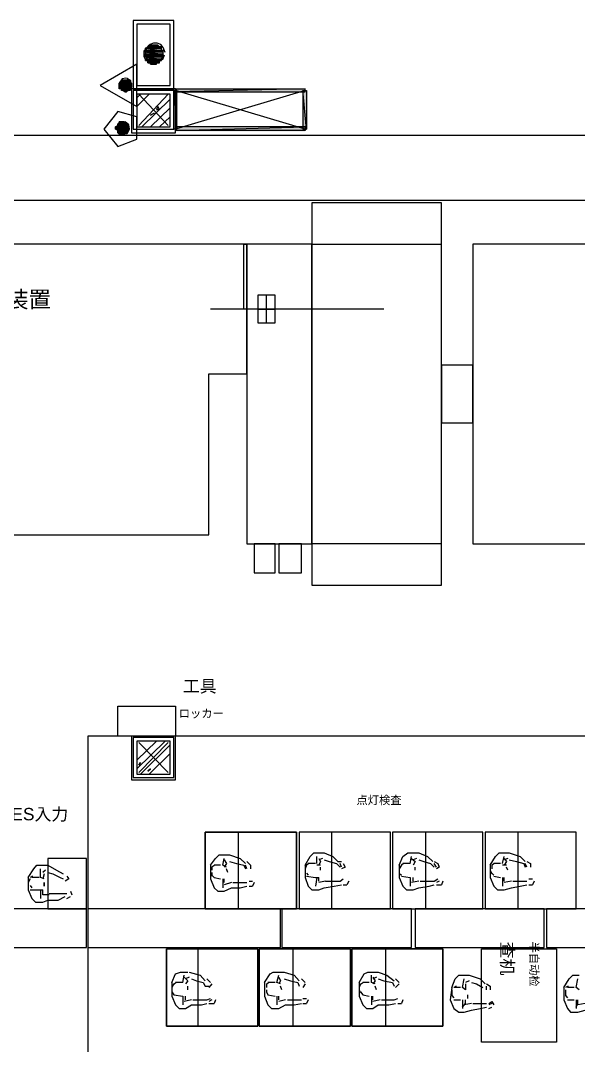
# Model space of a CAD drawing. Header units: millimetres. Extents: x 5 to 415, y 48 to 251.
# Drawn here: x 298.97 to 312.47, y 189.78 to 214.59 of the extents above; entities that cross this region are included whole.
import ezdxf

# ---------------------------------------------------------------- set-up
doc = ezdxf.new("R2010")
doc.units = ezdxf.units.MM
for name, color, linetype in [('H', 7, 'Continuous'), ('P', 7, 'Continuous'), ('T', 7, 'Continuous')]:
    doc.layers.add(name, color=color, linetype=linetype)

msp = doc.modelspace()

# ---------------------------------------------------------------- hatches: boundary and pattern name
at = {"layer": 'H', "linetype": 'Continuous'}
for points in [[(301.96, 213.819), (301.96, 213.872), (302.436, 213.872), (302.436, 213.819), (301.96, 213.819)], [(302.013, 213.907), (302.048, 213.96), (302.383, 213.96), (302.383, 213.907), (302.013, 213.907)], [(302.013, 213.872), (302.013, 213.907), (302.383, 213.907), (302.383, 213.872), (302.013, 213.872)], [(302.048, 213.96), (302.084, 213.995), (302.295, 213.995), (302.348, 213.96), (302.048, 213.96)], [(301.96, 213.783), (301.96, 213.819), (302.436, 213.819), (302.436, 213.783), (301.96, 213.783)], [(301.96, 213.748), (301.96, 213.783), (302.436, 213.783), (302.436, 213.748), (301.96, 213.748)], [(301.96, 213.695), (301.96, 213.748), (302.436, 213.748), (302.436, 213.695), (301.96, 213.695)], [(302.013, 213.66), (301.96, 213.695), (302.436, 213.695), (302.383, 213.66), (302.013, 213.66)], [(302.013, 213.625), (302.013, 213.66), (302.383, 213.66), (302.383, 213.625), (302.013, 213.625)], [(302.048, 213.572), (302.048, 213.625), (302.348, 213.625), (302.348, 213.572), (302.048, 213.572)], [(302.137, 213.536), (302.137, 213.572), (302.26, 213.572), (302.26, 213.536), (302.137, 213.536)], [(301.413, 212.901), (301.413, 213.148), (301.449, 213.148), (301.449, 212.901), (301.413, 212.901)], [(301.449, 212.901), (301.449, 213.148), (301.502, 213.148), (301.502, 212.848), (301.449, 212.901)], [(301.502, 212.848), (301.502, 213.148), (301.537, 213.148), (301.537, 212.848), (301.502, 212.848)], [(301.537, 212.848), (301.537, 213.148), (301.59, 213.148), (301.59, 212.901), (301.537, 212.848)], [(301.59, 212.901), (301.59, 213.148), (301.625, 213.113), (301.625, 212.901), (301.59, 212.901)], [(301.378, 212.937), (301.378, 213.06), (301.413, 213.113), (301.413, 212.937), (301.378, 212.937)], [(301.625, 212.937), (301.625, 213.06), (301.66, 213.06), (301.66, 212.972), (301.625, 212.937)], [(302.683, 211.967), (302.683, 212.901), (302.772, 212.901), (302.772, 211.967), (302.683, 211.967)], [(302.719, 212.848), (302.719, 212.937), (305.858, 212.937), (305.858, 212.848), (302.719, 212.848)], [(305.823, 211.967), (305.823, 212.901), (305.894, 212.901), (305.894, 211.967), (305.823, 211.967)], [(301.325, 211.914), (301.29, 211.967), (301.29, 212.002), (301.325, 212.055), (301.325, 211.914)], [(301.325, 211.878), (301.325, 212.09), (301.378, 212.09), (301.378, 211.843), (301.325, 211.878)], [(301.378, 211.843), (301.378, 212.125), (301.413, 212.125), (301.413, 211.843), (301.378, 211.843)], [(301.413, 211.843), (301.413, 212.125), (301.449, 212.125), (301.449, 211.843), (301.413, 211.843)], [(301.449, 211.843), (301.449, 212.125), (301.502, 212.125), (301.502, 211.843), (301.449, 211.843)], [(301.502, 211.843), (301.502, 212.09), (301.537, 212.09), (301.537, 211.878), (301.502, 211.843)], [(301.537, 211.878), (301.537, 212.09), (301.59, 212.055), (301.59, 211.914), (301.537, 211.878)], [(302.719, 211.914), (302.719, 212.002), (305.858, 212.002), (305.858, 211.914), (302.719, 211.914)]]:
    msp.add_hatch(color=256, dxfattribs=at).paths.add_polyline_path(points)

# ---------------------------------------------------------------- linework, layer by layer
at = {"layer": 'P'}
for points in [[(302.683, 214.595), (301.696, 214.595)], [(301.696, 214.595), (301.696, 212.937)], [(302.595, 214.507), (301.784, 214.507)], [(301.784, 214.507), (301.784, 213.025)], [(302.595, 213.025), (302.595, 214.507)], [(302.683, 212.937), (302.683, 214.595)], [(302.419, 213.872), (301.96, 213.872)], [(301.96, 213.872), (301.995, 213.872)], [(302.419, 213.872), (301.96, 213.872)], [(301.96, 213.872), (302.419, 213.836)], [(301.96, 213.872), (302.419, 213.836)], [(301.96, 213.836), (301.96, 213.872)], [(301.995, 213.924), (302.048, 213.96)], [(302.031, 213.942), (301.995, 213.854)], [(302.383, 213.924), (301.995, 213.924)], [(302.383, 213.924), (301.995, 213.924)], [(301.995, 213.924), (302.383, 213.924)], [(301.995, 213.924), (302.383, 213.924)], [(302.383, 213.924), (301.995, 213.924)], [(302.383, 213.924), (301.995, 213.924)], [(301.995, 213.924), (302.383, 213.872)], [(301.995, 213.924), (302.383, 213.872)], [(301.995, 213.872), (301.995, 213.924)], [(302.383, 213.872), (301.995, 213.872)], [(302.383, 213.872), (301.995, 213.872)], [(301.995, 213.872), (302.419, 213.872)], [(301.995, 213.872), (302.419, 213.872)], [(302.101, 214.013), (302.031, 213.942)], [(302.048, 213.96), (302.084, 213.995)], [(302.331, 213.96), (302.048, 213.96)], [(302.331, 213.96), (302.048, 213.96)], [(302.048, 213.96), (302.331, 213.96)], [(302.048, 213.96), (302.331, 213.96)], [(302.331, 213.96), (302.048, 213.96)], [(302.383, 213.96), (302.048, 213.96)], [(302.048, 213.96), (302.383, 213.96)], [(302.383, 213.96), (302.048, 213.96)], [(302.048, 213.96), (302.331, 213.96)], [(302.383, 213.96), (302.048, 213.96)], [(302.048, 213.96), (302.383, 213.924)], [(302.048, 213.96), (302.383, 213.924)], [(302.295, 213.995), (302.084, 213.995)], [(302.084, 213.995), (302.119, 213.995)], [(302.295, 213.995), (302.084, 213.995)], [(302.084, 213.995), (302.295, 213.995)], [(302.084, 213.995), (302.295, 213.995)], [(302.295, 213.995), (302.084, 213.995)], [(302.295, 213.995), (302.084, 213.995)], [(302.084, 213.995), (302.331, 213.96)], [(302.084, 213.995), (302.331, 213.96)], [(302.189, 214.048), (302.101, 214.013)], [(302.26, 213.995), (302.119, 213.995)], [(302.119, 213.995), (302.172, 213.995)], [(302.26, 213.995), (302.119, 213.995)], [(302.119, 213.995), (302.26, 213.995)], [(302.119, 213.995), (302.26, 213.995)], [(302.26, 213.995), (302.119, 213.995)], [(302.26, 213.995), (302.119, 213.995)], [(302.119, 213.995), (302.295, 213.995)], [(302.119, 213.995), (302.295, 213.995)], [(302.207, 213.995), (302.172, 213.995)], [(302.172, 213.995), (302.207, 213.995)], [(302.172, 213.995), (302.26, 213.995)], [(302.278, 214.048), (302.189, 214.048)], [(302.207, 213.995), (302.26, 213.995)], [(302.26, 213.995), (302.207, 213.995)], [(302.26, 213.995), (302.26, 213.995)], [(302.26, 213.995), (302.26, 213.995)], [(302.295, 213.995), (302.26, 213.995)], [(302.366, 214.013), (302.278, 214.048)], [(302.295, 213.995), (302.295, 213.995)], [(302.295, 213.995), (302.295, 213.995)], [(302.331, 213.96), (302.295, 213.995)], [(302.331, 213.96), (302.331, 213.96)], [(302.331, 213.96), (302.331, 213.96)], [(302.331, 213.96), (302.383, 213.96)], [(302.419, 213.942), (302.366, 214.013)], [(302.383, 213.924), (302.383, 213.96)], [(302.383, 213.924), (302.383, 213.924)], [(302.383, 213.924), (302.383, 213.924)], [(302.383, 213.872), (302.383, 213.924)], [(302.419, 213.872), (302.383, 213.872)], [(302.472, 213.819), (302.419, 213.942)], [(302.419, 213.836), (302.419, 213.872)], [(302.419, 213.836), (301.96, 213.836)], [(302.419, 213.836), (301.96, 213.836)], [(301.96, 213.836), (302.419, 213.836)], [(301.96, 213.836), (302.419, 213.836)], [(302.419, 213.836), (301.96, 213.836)], [(302.419, 213.836), (301.96, 213.836)], [(301.96, 213.836), (302.419, 213.783)], [(301.96, 213.836), (302.419, 213.783)], [(301.96, 213.783), (301.96, 213.836)], [(302.419, 213.783), (301.96, 213.783)], [(302.419, 213.783), (301.96, 213.783)], [(301.96, 213.783), (302.419, 213.783)], [(301.96, 213.783), (302.419, 213.783)], [(302.419, 213.783), (301.96, 213.783)], [(302.419, 213.783), (301.96, 213.783)], [(301.96, 213.783), (302.419, 213.748)], [(301.96, 213.783), (302.419, 213.748)], [(301.96, 213.748), (301.96, 213.783)], [(302.419, 213.748), (301.96, 213.748)], [(302.419, 213.748), (301.96, 213.748)], [(301.96, 213.748), (302.419, 213.748)], [(301.96, 213.748), (302.419, 213.748)], [(302.419, 213.748), (301.96, 213.748)], [(302.419, 213.748), (301.96, 213.748)], [(301.96, 213.748), (302.419, 213.713)], [(301.96, 213.748), (302.419, 213.713)], [(301.96, 213.713), (301.96, 213.748)], [(302.419, 213.713), (301.96, 213.713)], [(302.419, 213.713), (301.96, 213.713)], [(301.96, 213.713), (302.419, 213.713)], [(301.96, 213.713), (302.419, 213.713)], [(302.419, 213.713), (301.96, 213.713)], [(302.419, 213.713), (301.96, 213.713)], [(301.96, 213.713), (302.383, 213.66)], [(301.96, 213.713), (302.383, 213.66)], [(301.995, 213.66), (301.96, 213.713)], [(301.995, 213.854), (301.995, 213.766)], [(301.995, 213.766), (302.031, 213.678)], [(302.383, 213.66), (301.995, 213.66)], [(302.383, 213.66), (301.995, 213.66)], [(301.995, 213.66), (302.383, 213.66)], [(301.995, 213.66), (302.383, 213.66)], [(302.383, 213.66), (301.995, 213.66)], [(302.383, 213.66), (301.995, 213.66)], [(301.995, 213.66), (302.383, 213.625)], [(301.995, 213.66), (302.383, 213.625)], [(301.995, 213.625), (301.995, 213.66)], [(302.383, 213.625), (301.995, 213.625)], [(302.383, 213.625), (301.995, 213.625)], [(301.995, 213.625), (302.048, 213.625)], [(301.995, 213.625), (302.383, 213.625)], [(302.383, 213.625), (301.995, 213.625)], [(302.031, 213.678), (302.101, 213.625)], [(302.048, 213.625), (302.383, 213.625)], [(302.331, 213.625), (302.048, 213.625)], [(302.048, 213.625), (302.331, 213.625)], [(302.331, 213.625), (302.048, 213.625)], [(302.048, 213.625), (302.383, 213.625)], [(302.331, 213.625), (302.048, 213.625)], [(302.048, 213.625), (302.331, 213.572)], [(302.048, 213.625), (302.331, 213.572)], [(302.048, 213.572), (302.048, 213.625)], [(302.101, 213.625), (302.189, 213.589)], [(302.278, 213.589), (302.366, 213.625)], [(302.383, 213.625), (302.331, 213.625)], [(302.331, 213.572), (302.331, 213.625)], [(302.366, 213.625), (302.419, 213.678)], [(302.383, 213.66), (302.419, 213.713)], [(302.383, 213.66), (302.383, 213.66)], [(302.383, 213.66), (302.383, 213.66)], [(302.383, 213.625), (302.383, 213.66)], [(302.383, 213.625), (302.383, 213.625)], [(302.419, 213.836), (302.419, 213.836)], [(302.419, 213.836), (302.419, 213.836)], [(302.419, 213.783), (302.419, 213.836)], [(302.419, 213.783), (302.419, 213.783)], [(302.419, 213.783), (302.419, 213.783)], [(302.419, 213.748), (302.419, 213.783)], [(302.419, 213.678), (302.454, 213.766)], [(302.419, 213.748), (302.419, 213.748)], [(302.419, 213.748), (302.419, 213.748)], [(302.419, 213.713), (302.419, 213.748)], [(302.419, 213.713), (302.419, 213.713)], [(302.419, 213.713), (302.419, 213.713)], [(301.784, 213.536), (300.902, 213.025)], [(301.784, 212.513), (301.784, 213.536)], [(302.331, 213.572), (302.048, 213.572)], [(302.331, 213.572), (302.048, 213.572)], [(302.048, 213.572), (302.295, 213.572)], [(302.048, 213.572), (302.295, 213.572)], [(302.084, 213.572), (302.048, 213.572)], [(302.295, 213.572), (302.084, 213.572)], [(302.295, 213.572), (302.084, 213.572)], [(302.084, 213.572), (302.295, 213.572)], [(302.084, 213.572), (302.295, 213.572)], [(302.295, 213.572), (302.084, 213.572)], [(302.295, 213.572), (302.084, 213.572)], [(302.084, 213.572), (302.26, 213.572)], [(302.084, 213.572), (302.26, 213.572)], [(302.119, 213.572), (302.084, 213.572)], [(302.26, 213.572), (302.119, 213.572)], [(302.26, 213.572), (302.119, 213.572)], [(302.119, 213.572), (302.26, 213.536)], [(302.119, 213.572), (302.26, 213.536)], [(302.119, 213.536), (302.119, 213.572)], [(302.26, 213.536), (302.119, 213.536)], [(302.207, 213.536), (302.119, 213.536)], [(302.119, 213.536), (302.207, 213.536)], [(302.119, 213.536), (302.26, 213.536)], [(302.207, 213.536), (302.119, 213.536)], [(302.207, 213.536), (302.172, 213.536)], [(302.172, 213.536), (302.207, 213.536)], [(302.189, 213.589), (302.278, 213.589)], [(302.26, 213.536), (302.207, 213.536)], [(302.26, 213.572), (302.295, 213.572)], [(302.26, 213.536), (302.26, 213.572)], [(302.295, 213.572), (302.331, 213.572)], [(302.295, 213.572), (302.295, 213.572)], [(302.295, 213.572), (302.295, 213.572)], [(301.431, 213.184), (301.36, 213.078)], [(301.413, 213.148), (301.413, 212.901)], [(301.413, 212.901), (301.413, 213.148)], [(301.413, 213.148), (301.413, 212.901)], [(301.413, 213.113), (301.413, 213.148)], [(301.413, 213.148), (301.413, 212.901)], [(301.413, 212.901), (301.449, 213.148)], [(301.449, 213.148), (301.413, 213.148)], [(301.413, 212.901), (301.449, 213.148)], [(301.519, 213.201), (301.431, 213.184)], [(301.449, 213.148), (301.449, 212.901)], [(301.449, 213.148), (301.449, 212.901)], [(301.449, 212.901), (301.484, 213.148)], [(301.484, 213.148), (301.449, 213.148)], [(301.449, 212.901), (301.484, 213.148)], [(301.484, 213.148), (301.484, 212.866)], [(301.484, 213.148), (301.484, 212.866)], [(301.484, 212.866), (301.484, 213.148)], [(301.484, 213.148), (301.484, 213.148)], [(301.484, 212.866), (301.484, 213.148)], [(301.484, 213.148), (301.484, 213.148)], [(301.484, 213.148), (301.484, 212.866)], [(301.484, 213.148), (301.484, 212.866)], [(301.484, 212.866), (301.537, 213.148)], [(301.537, 213.148), (301.484, 213.148)], [(301.484, 212.866), (301.537, 213.148)], [(301.643, 213.131), (301.537, 213.201)], [(301.537, 213.148), (301.537, 212.866)], [(301.537, 213.148), (301.537, 212.866)], [(301.537, 212.866), (301.572, 213.148)], [(301.572, 213.148), (301.537, 213.148)], [(301.537, 212.866), (301.572, 213.148)], [(301.572, 213.148), (301.572, 212.901)], [(301.572, 213.148), (301.572, 212.901)], [(301.572, 212.901), (301.572, 213.148)], [(301.572, 213.148), (301.572, 213.148)], [(301.572, 212.901), (301.572, 213.148)], [(301.572, 213.148), (301.572, 213.148)], [(301.572, 213.148), (301.572, 212.901)], [(301.572, 213.148), (301.572, 212.901)], [(301.625, 213.113), (301.572, 213.148)], [(301.66, 213.025), (301.643, 213.131)], [(300.902, 213.025), (301.784, 212.513)], [(301.36, 212.937), (301.413, 213.113)], [(301.413, 213.113), (301.36, 213.078)], [(301.36, 212.937), (301.413, 213.113)], [(301.36, 213.078), (301.378, 212.972)], [(301.36, 213.078), (301.36, 212.99)], [(301.36, 212.99), (301.36, 213.078)], [(301.36, 213.078), (301.36, 212.99)], [(301.36, 213.025), (301.36, 213.078)], [(301.36, 213.078), (301.36, 212.99)], [(301.36, 212.99), (301.36, 213.078)], [(301.36, 213.078), (301.36, 213.078)], [(301.36, 212.99), (301.36, 213.078)], [(301.36, 213.078), (301.36, 212.937)], [(301.36, 213.078), (301.36, 212.937)], [(301.36, 212.99), (301.36, 213.025)], [(301.36, 212.937), (301.36, 212.99)], [(301.413, 212.937), (301.36, 212.937)], [(301.378, 212.972), (301.484, 212.901)], [(301.413, 213.113), (301.413, 212.937)], [(301.413, 213.113), (301.413, 212.937)], [(301.413, 212.901), (301.413, 213.113)], [(301.413, 212.937), (301.413, 213.113)], [(301.413, 213.113), (301.413, 213.113)], [(301.413, 213.113), (301.413, 212.937)], [(301.413, 212.901), (301.413, 213.113)], [(301.413, 212.937), (301.413, 212.901)], [(301.449, 212.901), (301.413, 212.901)], [(301.484, 212.866), (301.449, 212.901)], [(301.484, 212.901), (301.59, 212.919)], [(301.572, 212.901), (301.537, 212.866)], [(301.572, 212.901), (301.625, 213.113)], [(301.572, 212.901), (301.625, 213.113)], [(301.625, 212.901), (301.572, 212.901)], [(301.59, 212.919), (301.66, 213.025)], [(301.625, 213.113), (301.625, 212.901)], [(301.625, 213.113), (301.625, 212.901)], [(301.625, 212.937), (301.625, 213.113)], [(301.625, 212.901), (301.625, 213.113)], [(301.625, 213.113), (301.625, 213.113)], [(301.625, 213.113), (301.625, 212.901)], [(301.625, 212.937), (301.625, 213.113)], [(301.625, 213.113), (301.625, 213.078)], [(301.625, 213.078), (301.625, 212.937)], [(301.625, 212.937), (301.625, 213.078)], [(301.625, 213.078), (301.625, 212.937)], [(301.625, 213.078), (301.625, 212.937)], [(301.625, 212.937), (301.66, 213.078)], [(301.66, 213.078), (301.625, 213.078)], [(301.625, 212.937), (301.66, 213.078)], [(301.66, 212.99), (301.625, 212.937)], [(301.625, 212.901), (301.625, 212.937)], [(301.66, 213.078), (301.66, 212.99)], [(301.66, 213.025), (301.66, 213.078)], [(301.66, 213.078), (301.66, 213.025)], [(301.66, 213.025), (301.66, 212.99)], [(301.66, 212.99), (301.66, 213.025)], [(301.66, 212.937), (301.66, 211.878)], [(302.719, 212.937), (301.66, 212.937)], [(301.696, 212.937), (302.683, 212.937)], [(301.696, 212.901), (301.696, 211.967)], [(302.683, 212.901), (301.696, 212.901)], [(301.784, 213.025), (302.595, 213.025)], [(302.683, 211.967), (302.683, 212.901)], [(302.754, 212.901), (302.683, 212.901)], [(302.683, 212.901), (302.754, 211.967)], [(302.683, 212.901), (302.754, 211.967)], [(302.683, 211.967), (302.683, 212.901)], [(302.719, 211.878), (302.719, 212.937)], [(305.858, 212.937), (302.719, 212.866)], [(305.858, 212.937), (302.719, 212.866)], [(302.719, 212.866), (302.719, 212.937)], [(302.719, 212.937), (305.858, 212.937)], [(305.858, 212.901), (302.719, 211.967)], [(305.858, 211.967), (302.719, 212.901)], [(302.754, 211.967), (302.754, 212.901)], [(305.894, 211.967), (305.805, 212.901)], [(305.805, 212.901), (305.805, 211.967)], [(305.894, 211.967), (305.805, 212.901)], [(305.805, 212.901), (305.894, 212.901)], [(305.858, 212.866), (305.858, 212.937)], [(305.894, 212.901), (305.894, 211.967)], [(301.537, 212.866), (301.484, 212.866)], [(301.784, 212.725), (301.872, 212.813)], [(301.784, 212.513), (302.084, 212.813)], [(302.595, 212.813), (301.784, 212.813)], [(301.784, 212.813), (301.784, 212.019)], [(301.837, 212.813), (302.542, 212.055)], [(302.542, 212.813), (301.837, 212.055)], [(301.907, 212.019), (302.595, 212.69)], [(302.595, 212.019), (302.595, 212.813)], [(302.719, 212.866), (305.858, 212.866)], [(301.325, 212.39), (300.99, 211.967)], [(301.784, 212.266), (301.325, 212.39)], [(302.119, 212.019), (302.595, 212.478)], [(302.295, 212.513), (302.26, 212.443)], [(302.26, 212.443), (302.331, 212.443)], [(302.331, 212.443), (302.295, 212.513)], [(301.36, 212.143), (301.36, 211.843)], [(301.36, 211.843), (301.36, 212.143)], [(301.36, 212.143), (301.36, 211.843)], [(301.36, 212.09), (301.36, 212.143)], [(301.36, 212.143), (301.36, 211.843)], [(301.36, 211.843), (301.413, 212.143)], [(301.413, 212.143), (301.36, 212.143)], [(301.36, 211.843), (301.413, 212.143)], [(301.466, 212.143), (301.378, 212.125)], [(301.413, 212.143), (301.413, 211.843)], [(301.413, 212.143), (301.413, 211.843)], [(301.413, 211.843), (301.449, 212.143)], [(301.449, 212.143), (301.413, 212.143)], [(301.413, 211.843), (301.449, 212.143)], [(301.449, 212.143), (301.449, 211.843)], [(301.449, 212.143), (301.449, 211.843)], [(301.449, 211.843), (301.449, 212.143)], [(301.449, 212.143), (301.449, 212.143)], [(301.449, 211.843), (301.449, 212.143)], [(301.449, 212.143), (301.449, 212.143)], [(301.449, 212.143), (301.449, 211.843)], [(301.449, 212.143), (301.449, 211.843)], [(301.449, 211.843), (301.484, 212.143)], [(301.484, 212.143), (301.449, 212.143)], [(301.449, 211.843), (301.484, 212.143)], [(301.484, 212.143), (301.484, 211.843)], [(301.484, 211.843), (301.484, 212.143)], [(301.484, 212.143), (301.484, 212.09)], [(301.59, 212.072), (301.502, 212.143)], [(301.784, 211.72), (301.784, 212.266)], [(302.207, 212.355), (302.119, 212.302)], [(302.119, 212.302), (302.207, 212.355)], [(302.331, 212.019), (302.595, 212.266)], [(300.99, 211.967), (301.325, 211.543)], [(301.272, 212.019), (301.325, 212.055)], [(301.325, 212.055), (301.272, 212.019)], [(301.272, 211.967), (301.325, 212.055)], [(301.272, 211.967), (301.272, 212.019)], [(301.272, 212.019), (301.272, 211.967)], [(301.272, 212.019), (301.272, 211.967)], [(301.272, 211.967), (301.272, 212.019)], [(301.325, 211.931), (301.272, 211.967)], [(301.378, 212.125), (301.325, 212.019)], [(301.325, 211.931), (301.325, 212.09)], [(301.325, 212.09), (301.325, 212.055)], [(301.325, 211.931), (301.325, 212.09)], [(301.325, 212.09), (301.325, 211.878)], [(301.325, 212.09), (301.325, 211.878)], [(301.325, 211.878), (301.325, 212.09)], [(301.325, 212.09), (301.325, 212.09)], [(301.325, 211.878), (301.325, 212.09)], [(301.325, 212.09), (301.325, 212.09)], [(301.325, 212.09), (301.325, 211.878)], [(301.325, 212.09), (301.325, 211.878)], [(301.325, 211.878), (301.36, 212.09)], [(301.36, 212.09), (301.325, 212.09)], [(301.325, 211.878), (301.36, 212.09)], [(301.325, 212.055), (301.325, 211.931)], [(301.325, 212.055), (301.325, 211.931)], [(301.325, 212.019), (301.343, 211.914)], [(301.325, 211.878), (301.325, 211.931)], [(301.343, 211.914), (301.431, 211.843)], [(301.36, 212.09), (301.36, 211.843)], [(301.36, 211.843), (301.36, 212.09)], [(301.484, 212.09), (301.484, 211.843)], [(301.484, 211.843), (301.484, 212.09)], [(301.484, 212.09), (301.484, 211.843)], [(301.484, 212.09), (301.484, 211.843)], [(301.484, 211.843), (301.537, 212.09)], [(301.537, 212.09), (301.484, 212.09)], [(301.484, 211.843), (301.537, 212.09)], [(301.537, 212.09), (301.537, 211.878)], [(301.537, 212.09), (301.537, 211.878)], [(301.537, 211.878), (301.537, 212.09)], [(301.537, 212.09), (301.537, 212.09)], [(301.537, 211.878), (301.537, 212.09)], [(301.537, 212.09), (301.537, 212.09)], [(301.537, 212.09), (301.537, 211.878)], [(301.537, 212.09), (301.537, 211.878)], [(301.572, 212.055), (301.537, 212.09)], [(301.537, 211.878), (301.572, 212.055)], [(301.537, 211.878), (301.572, 212.055)], [(301.572, 211.931), (301.537, 211.878)], [(301.554, 211.861), (301.607, 211.967)], [(301.572, 212.055), (301.572, 211.931)], [(301.572, 212.055), (301.572, 211.931)], [(301.572, 212.019), (301.572, 212.055)], [(301.572, 211.931), (301.572, 212.019)], [(301.572, 211.931), (301.572, 212.019)], [(301.572, 212.019), (301.572, 211.967)], [(301.572, 212.019), (301.572, 212.019)], [(301.572, 212.019), (301.572, 212.019)], [(301.572, 211.967), (301.572, 212.019)], [(301.572, 212.019), (301.572, 211.967)], [(301.572, 211.967), (301.572, 211.931)], [(301.607, 211.967), (301.59, 212.072)], [(301.696, 211.967), (302.683, 211.967)], [(301.784, 212.019), (302.595, 212.019)], [(302.754, 211.967), (302.683, 211.967)], [(302.719, 212.019), (302.719, 211.931)], [(302.719, 211.931), (305.858, 212.019)], [(305.858, 212.019), (302.719, 212.019)], [(302.719, 211.931), (305.858, 212.019)], [(305.858, 211.931), (302.719, 211.931)], [(305.805, 211.967), (305.894, 211.967)], [(305.858, 212.019), (305.858, 211.931)], [(327.995, 211.808), (115.094, 211.808)], [(301.36, 211.843), (301.325, 211.878)], [(301.325, 211.543), (301.784, 211.72)], [(301.413, 211.843), (301.36, 211.843)], [(301.449, 211.843), (301.413, 211.843)], [(301.431, 211.843), (301.554, 211.861)], [(301.484, 211.843), (301.449, 211.843)], [(301.537, 211.878), (301.484, 211.843)], [(301.66, 211.878), (302.719, 211.878)], [(327.995, 210.238), (288.502, 210.238)], [(309.157, 210.185), (306.017, 210.185)], [(306.017, 210.185), (306.017, 200.925)], [(306.017, 210.185), (306.017, 209.18)], [(309.157, 210.185), (306.017, 210.185)], [(309.157, 200.925), (309.157, 210.185)], [(309.157, 209.18), (309.157, 210.185)], [(304.447, 209.18), (290.953, 209.18)], [(304.377, 207.61), (304.377, 209.18)], [(304.377, 209.18), (304.447, 209.18)], [(304.447, 206.04), (304.447, 209.18)], [(304.447, 209.18), (304.447, 207.61)], [(306.017, 209.18), (304.447, 209.18)], [(304.447, 209.18), (304.447, 201.93)], [(306.017, 201.93), (306.017, 209.18)], [(306.017, 209.18), (309.157, 209.18)], [(312.843, 209.18), (309.915, 209.18)], [(309.915, 209.18), (309.915, 201.93)], [(305.135, 207.945), (304.712, 207.945)], [(304.712, 207.945), (304.712, 207.275)], [(304.923, 207.275), (304.923, 207.945)], [(305.135, 207.275), (305.135, 207.945)], [(304.447, 207.522), (304.447, 207.698)], [(304.447, 207.698), (304.447, 207.522)], [(307.763, 207.61), (303.565, 207.61)], [(304.447, 207.61), (304.377, 207.61)], [(304.712, 207.61), (305.135, 207.61)], [(304.712, 207.275), (305.135, 207.275)], [(309.915, 206.252), (309.157, 206.252)], [(309.157, 206.252), (309.157, 204.858)], [(309.915, 204.858), (309.915, 206.252)], [(303.53, 202.142), (303.53, 206.04)], [(303.53, 206.04), (304.447, 206.04)], [(309.157, 204.858), (309.915, 204.858)], [(298.732, 202.142), (303.53, 202.142)], [(304.447, 201.93), (306.017, 201.93)], [(305.135, 201.93), (304.624, 201.93)], [(304.624, 201.93), (304.624, 201.224)], [(305.135, 201.224), (305.135, 201.93)], [(305.77, 201.93), (305.223, 201.93)], [(305.223, 201.93), (305.223, 201.224)], [(305.77, 201.224), (305.77, 201.93)], [(306.017, 201.93), (306.017, 200.925)], [(309.157, 201.93), (306.017, 201.93)], [(309.157, 200.925), (309.157, 201.93)], [(309.915, 201.93), (312.843, 201.93)], [(304.624, 201.224), (305.135, 201.224)], [(305.223, 201.224), (305.77, 201.224)], [(306.017, 200.925), (309.157, 200.925)], [(306.017, 200.925), (309.157, 200.925)], [(301.325, 197.273), (301.325, 197.997)], [(301.325, 197.997), (302.719, 197.997)], [(302.719, 197.997), (302.719, 197.273)], [(314.819, 197.273), (300.602, 197.273)], [(300.602, 197.273), (300.602, 181.61)], [(302.719, 197.273), (301.325, 197.273)], [(301.66, 197.273), (301.66, 196.215)], [(302.719, 197.273), (301.66, 197.273)], [(302.719, 196.215), (302.719, 197.273)], [(301.696, 197.238), (301.696, 196.268)], [(302.683, 197.238), (301.696, 197.238)], [(301.784, 196.691), (302.26, 197.15)], [(301.784, 196.48), (302.472, 197.15)], [(302.595, 197.15), (301.784, 197.15)], [(301.784, 197.15), (301.784, 196.356)], [(301.837, 197.115), (302.542, 196.391)], [(302.542, 197.115), (301.837, 196.391)], [(301.872, 196.356), (302.595, 197.062)], [(302.595, 196.356), (302.595, 197.15)], [(302.683, 196.268), (302.683, 197.238)], [(302.084, 196.356), (302.595, 196.85)], [(301.872, 196.638), (301.837, 196.568)], [(301.837, 196.568), (301.872, 196.638)], [(301.696, 196.268), (302.683, 196.268)], [(301.784, 196.356), (302.595, 196.356)], [(302.119, 196.48), (302.048, 196.427)], [(302.048, 196.427), (302.119, 196.48)], [(301.66, 196.215), (302.719, 196.215)], [(303.442, 194.945), (305.647, 194.945)], [(303.442, 193.093), (303.442, 194.945)], [(305.647, 194.945), (303.442, 194.945)], [(303.442, 194.945), (303.442, 193.093)], [(305.647, 194.945), (304.236, 194.945)], [(304.236, 194.945), (304.236, 193.093)], [(305.647, 194.945), (305.647, 193.093)], [(305.647, 193.093), (305.647, 194.945)], [(305.647, 193.093), (305.647, 194.945)], [(307.922, 194.945), (305.717, 194.945)], [(305.717, 194.945), (305.717, 193.093)], [(307.922, 194.945), (305.717, 194.945)], [(305.717, 194.945), (305.717, 193.093)], [(307.922, 194.945), (306.493, 194.945)], [(306.493, 194.945), (306.493, 193.093)], [(307.922, 193.093), (307.922, 194.945)], [(307.922, 193.093), (307.922, 194.945)], [(307.922, 193.093), (307.922, 194.945)], [(310.162, 194.945), (307.975, 194.945)], [(307.975, 194.945), (307.975, 193.093)], [(310.162, 194.945), (307.975, 194.945)], [(307.975, 194.945), (307.975, 193.093)], [(310.162, 194.945), (308.769, 194.945)], [(308.769, 194.945), (308.769, 193.093)], [(310.162, 193.093), (310.162, 194.945)], [(310.162, 193.093), (310.162, 194.945)], [(310.162, 193.093), (310.162, 194.945)], [(312.42, 194.945), (310.215, 194.945)], [(310.215, 194.945), (310.215, 193.093)], [(312.42, 194.945), (310.215, 194.945)], [(310.215, 194.945), (310.215, 193.093)], [(312.42, 194.945), (311.009, 194.945)], [(311.009, 194.945), (311.009, 193.093)], [(312.42, 193.093), (312.42, 194.945)], [(312.42, 193.093), (312.42, 194.945)], [(312.42, 193.093), (312.42, 194.945)], [(300.567, 194.31), (299.632, 194.31)], [(299.632, 194.31), (299.632, 193.093)], [(300.567, 193.093), (300.567, 194.31)], [(303.565, 194.151), (303.689, 194.31)], [(303.689, 194.31), (303.777, 194.398)], [(303.777, 194.398), (303.953, 194.398)], [(303.865, 194.151), (303.9, 194.31)], [(303.9, 194.275), (303.953, 194.187)], [(303.953, 194.398), (304.024, 194.398)], [(304.024, 194.398), (304.288, 194.31)], [(304.288, 194.31), (304.412, 194.187)], [(305.858, 194.151), (305.982, 194.363)], [(305.982, 194.363), (306.07, 194.451)], [(306.07, 194.451), (306.229, 194.451)], [(306.141, 194.187), (306.141, 194.363)], [(306.282, 194.31), (306.193, 194.275)], [(306.193, 194.31), (306.229, 194.239)], [(306.229, 194.451), (306.317, 194.451)], [(306.317, 194.451), (306.529, 194.363)], [(306.317, 194.275), (306.44, 194.239)], [(306.529, 194.363), (306.652, 194.239)], [(308.134, 194.151), (308.222, 194.363)], [(308.222, 194.363), (308.345, 194.451)], [(308.345, 194.451), (308.522, 194.451)], [(308.398, 194.187), (308.434, 194.363)], [(308.434, 194.31), (308.522, 194.239)], [(308.557, 194.31), (308.469, 194.275)], [(308.522, 194.451), (308.61, 194.451)], [(308.61, 194.451), (308.822, 194.363)], [(308.61, 194.275), (308.733, 194.239)], [(308.822, 194.363), (308.945, 194.239)], [(310.339, 194.151), (310.462, 194.363)], [(310.462, 194.363), (310.55, 194.451)], [(310.55, 194.451), (310.727, 194.451)], [(310.638, 194.187), (310.674, 194.363)], [(310.762, 194.31), (310.674, 194.275)], [(310.674, 194.31), (310.727, 194.239)], [(310.727, 194.451), (310.797, 194.451)], [(310.797, 194.451), (311.062, 194.363)], [(310.797, 194.275), (310.974, 194.239)], [(311.062, 194.363), (311.185, 194.239)], [(299.156, 193.851), (299.297, 194.063)], [(299.297, 194.063), (299.367, 194.151)], [(299.367, 194.151), (299.544, 194.151)], [(299.455, 193.851), (299.455, 194.063)], [(299.579, 194.028), (299.508, 193.975)], [(299.544, 194.151), (299.632, 194.151)], [(299.632, 194.151), (299.843, 194.028)], [(299.843, 194.028), (300.002, 193.94)], [(303.565, 194.151), (303.565, 193.816)], [(303.671, 194.151), (303.601, 194.098)], [(303.601, 194.098), (303.601, 194.028)], [(303.812, 194.151), (303.653, 194.151)], [(303.953, 194.098), (303.865, 194.151)], [(303.953, 194.187), (303.9, 194.098)], [(303.989, 193.975), (303.953, 194.063)], [(304.024, 194.239), (304.2, 194.187)], [(304.2, 194.187), (304.377, 194.151)], [(304.377, 194.151), (304.412, 194.063)], [(304.447, 194.063), (304.412, 194.151)], [(304.447, 194.239), (304.535, 194.151)], [(304.535, 194.151), (304.535, 194.063)], [(305.858, 194.151), (305.858, 193.851)], [(305.894, 194.151), (305.858, 194.063)], [(305.858, 194.028), (305.858, 193.94)], [(305.947, 194.187), (305.894, 194.151)], [(306.105, 194.187), (305.929, 194.187)], [(306.229, 194.151), (306.141, 194.151)], [(306.229, 194.239), (306.193, 194.151)], [(306.229, 194.028), (306.229, 194.098)], [(306.44, 194.239), (306.617, 194.187)], [(306.617, 194.187), (306.705, 194.098)], [(306.652, 194.239), (306.74, 194.239)], [(306.74, 194.098), (306.705, 194.187)], [(306.828, 194.098), (306.74, 194.063)], [(306.776, 194.187), (306.828, 194.098)], [(308.134, 194.151), (308.134, 193.851)], [(308.187, 194.151), (308.134, 194.063)], [(308.134, 194.028), (308.134, 193.94)], [(308.24, 194.187), (308.187, 194.151)], [(308.398, 194.187), (308.222, 194.187)], [(308.522, 194.239), (308.469, 194.151)], [(308.522, 194.028), (308.522, 194.098)], [(308.733, 194.239), (308.892, 194.187)], [(308.892, 194.187), (308.98, 194.098)], [(308.98, 194.239), (309.069, 194.187)], [(309.033, 194.098), (308.98, 194.187)], [(309.104, 194.098), (309.033, 194.063)], [(309.069, 194.187), (309.104, 194.098)], [(310.339, 194.151), (310.339, 193.851)], [(310.339, 194.028), (310.374, 193.94)], [(310.444, 194.187), (310.374, 194.151)], [(310.374, 194.151), (310.374, 194.063)], [(310.586, 194.187), (310.427, 194.187)], [(310.727, 194.151), (310.638, 194.151)], [(310.727, 194.239), (310.674, 194.151)], [(310.762, 194.028), (310.727, 194.098)], [(310.974, 194.239), (311.15, 194.187)], [(311.15, 194.187), (311.185, 194.098)], [(311.221, 194.098), (311.185, 194.187)], [(311.221, 194.239), (311.309, 194.187)], [(311.309, 194.187), (311.309, 194.098)], [(299.156, 193.851), (299.156, 193.552)], [(299.208, 193.816), (299.156, 193.728)], [(299.261, 193.887), (299.208, 193.851)], [(299.42, 193.851), (299.244, 193.851)], [(299.544, 193.816), (299.455, 193.851)], [(299.544, 193.94), (299.508, 193.816)], [(299.632, 193.975), (299.755, 193.94)], [(299.755, 193.94), (299.932, 193.851)], [(299.932, 193.851), (300.002, 193.816)], [(300.143, 193.816), (300.055, 193.763)], [(300.09, 193.887), (300.143, 193.816)], [(303.565, 193.816), (303.653, 193.604)], [(303.601, 193.975), (303.601, 193.887)], [(303.601, 193.904), (303.653, 193.851)], [(303.653, 193.851), (303.812, 193.816)], [(303.865, 193.816), (303.865, 193.604)], [(303.9, 193.728), (303.9, 193.816)], [(305.858, 193.851), (305.929, 193.64)], [(305.894, 193.957), (305.929, 193.904)], [(305.894, 193.887), (306.105, 193.851)], [(306.141, 193.851), (306.105, 193.64)], [(306.105, 193.851), (306.193, 193.851)], [(306.193, 193.763), (306.193, 193.851)], [(306.705, 193.763), (306.776, 193.816)], [(308.134, 193.957), (308.187, 193.904)], [(308.134, 193.851), (308.222, 193.64)], [(308.187, 193.887), (308.398, 193.851)], [(308.398, 193.851), (308.398, 193.64)], [(308.469, 193.763), (308.469, 193.851)], [(308.98, 193.763), (309.069, 193.816)], [(310.339, 193.851), (310.427, 193.64)], [(310.374, 193.957), (310.427, 193.904)], [(310.427, 193.887), (310.586, 193.851)], [(310.638, 193.851), (310.638, 193.64)], [(310.674, 193.763), (310.674, 193.851)], [(311.273, 193.816), (311.362, 193.816)], [(299.156, 193.728), (299.156, 193.604)], [(299.156, 193.552), (299.244, 193.34)], [(299.208, 193.657), (299.244, 193.604)], [(299.208, 193.552), (299.42, 193.552)], [(299.42, 193.552), (299.508, 193.552)], [(299.455, 193.552), (299.455, 193.34)], [(299.508, 193.428), (299.508, 193.552)], [(299.544, 193.64), (299.544, 193.728)], [(299.544, 193.728), (299.544, 193.64)], [(303.653, 193.604), (303.742, 193.516)], [(304.077, 193.728), (303.9, 193.675)], [(303.9, 193.516), (304.077, 193.604)], [(304.077, 193.604), (304.288, 193.604)], [(304.112, 193.728), (304.236, 193.728)], [(304.236, 193.728), (304.447, 193.728)], [(304.288, 193.604), (304.447, 193.64)], [(304.5, 193.763), (304.588, 193.763)], [(304.5, 193.64), (304.588, 193.64)], [(304.624, 193.728), (304.588, 193.64)], [(305.929, 193.64), (306.017, 193.552)], [(306.017, 193.552), (306.193, 193.552)], [(306.352, 193.763), (306.193, 193.728)], [(306.193, 193.552), (306.317, 193.604)], [(306.317, 193.604), (306.564, 193.64)], [(306.352, 193.763), (306.529, 193.763)], [(306.529, 193.763), (306.705, 193.763)], [(306.564, 193.64), (306.74, 193.675)], [(306.776, 193.675), (306.864, 193.675)], [(306.917, 193.763), (306.864, 193.675)], [(308.222, 193.64), (308.31, 193.552)], [(308.31, 193.552), (308.469, 193.552)], [(308.61, 193.763), (308.434, 193.728)], [(308.469, 193.552), (308.61, 193.604)], [(308.61, 193.604), (308.857, 193.64)], [(308.645, 193.763), (308.822, 193.763)], [(308.822, 193.763), (308.98, 193.763)], [(308.857, 193.64), (308.98, 193.675)], [(309.104, 193.763), (309.033, 193.728)], [(309.033, 193.675), (309.157, 193.675)], [(309.192, 193.763), (309.157, 193.675)], [(310.427, 193.64), (310.515, 193.552)], [(310.515, 193.552), (310.674, 193.552)], [(310.85, 193.763), (310.674, 193.728)], [(310.674, 193.552), (310.85, 193.604)], [(310.85, 193.604), (311.062, 193.64)], [(310.885, 193.763), (311.009, 193.763)], [(311.009, 193.763), (311.221, 193.763)], [(311.062, 193.64), (311.221, 193.675)], [(311.273, 193.675), (311.362, 193.675)], [(311.397, 193.763), (311.362, 193.675)], [(299.244, 193.34), (299.332, 193.252)], [(299.667, 193.428), (299.508, 193.428)], [(299.508, 193.252), (299.632, 193.305)], [(299.632, 193.305), (299.879, 193.305)], [(299.667, 193.463), (299.843, 193.463)], [(299.843, 193.463), (300.002, 193.463)], [(299.879, 193.305), (300.055, 193.393)], [(300.002, 193.463), (300.09, 193.463)], [(300.09, 193.34), (300.179, 193.393)], [(300.179, 193.516), (300.214, 193.428)], [(303.742, 193.516), (303.9, 193.516)], [(300.567, 193.093), (292.682, 193.093)], [(299.332, 193.252), (299.508, 193.252)], [(299.632, 193.093), (300.567, 193.093)], [(300.567, 192.158), (300.567, 193.093)], [(305.259, 193.093), (300.602, 193.093)], [(300.602, 193.093), (300.602, 192.158)], [(305.647, 193.093), (303.442, 193.093)], [(303.442, 193.093), (305.647, 193.093)], [(304.236, 193.093), (305.647, 193.093)], [(305.259, 192.158), (305.259, 193.093)], [(308.434, 193.093), (305.294, 193.093)], [(305.294, 193.093), (305.294, 192.158)], [(305.717, 193.093), (307.922, 193.093)], [(305.717, 193.093), (307.922, 193.093)], [(306.493, 193.093), (307.922, 193.093)], [(307.975, 193.093), (310.162, 193.093)], [(307.975, 193.093), (310.162, 193.093)], [(308.434, 192.158), (308.434, 193.093)], [(311.644, 193.093), (308.522, 193.093)], [(308.522, 193.093), (308.522, 192.158)], [(308.769, 193.093), (310.162, 193.093)], [(310.215, 193.093), (312.42, 193.093)], [(310.215, 193.093), (312.42, 193.093)], [(311.009, 193.093), (312.42, 193.093)], [(311.644, 192.158), (311.644, 193.093)], [(314.819, 193.093), (311.697, 193.093)], [(311.697, 193.093), (311.697, 192.158)], [(292.682, 192.158), (300.567, 192.158)], [(300.602, 192.158), (305.259, 192.158)], [(302.507, 192.123), (304.712, 192.123)], [(302.507, 190.253), (302.507, 192.123)], [(304.712, 192.123), (302.507, 192.123)], [(302.507, 192.123), (302.507, 190.253)], [(304.712, 192.123), (303.265, 192.123)], [(303.265, 192.123), (303.265, 190.253)], [(304.712, 192.123), (304.712, 190.253)], [(304.712, 190.253), (304.712, 192.123)], [(304.712, 190.253), (304.712, 192.123)], [(304.747, 192.123), (306.952, 192.123)], [(304.747, 190.253), (304.747, 192.123)], [(306.952, 192.123), (304.747, 192.123)], [(304.747, 192.123), (304.747, 190.253)], [(305.294, 192.158), (308.434, 192.158)], [(306.952, 192.123), (305.558, 192.123)], [(305.558, 192.123), (305.558, 190.253)], [(306.952, 192.123), (306.952, 190.253)], [(306.952, 190.253), (306.952, 192.123)], [(306.952, 190.253), (306.952, 192.123)], [(306.987, 192.123), (309.192, 192.123)], [(306.987, 190.253), (306.987, 192.123)], [(309.192, 192.123), (306.987, 192.123)], [(306.987, 192.123), (306.987, 190.253)], [(309.192, 192.123), (307.799, 192.123)], [(307.799, 192.123), (307.799, 190.253)], [(308.522, 192.158), (311.644, 192.158)], [(309.192, 192.123), (309.192, 190.253)], [(309.192, 190.253), (309.192, 192.123)], [(309.192, 190.253), (309.192, 192.123)], [(310.127, 189.865), (310.127, 192.123)], [(310.127, 192.123), (311.944, 192.123)], [(311.697, 192.158), (314.819, 192.158)], [(311.944, 192.123), (311.944, 189.865)], [(302.719, 191.523), (302.842, 191.558)], [(302.842, 191.558), (303.018, 191.558)], [(303.054, 191.558), (303.318, 191.488)], [(305.012, 191.523), (305.082, 191.558)], [(305.082, 191.558), (305.259, 191.558)], [(305.259, 191.558), (305.347, 191.558)], [(305.347, 191.558), (305.594, 191.488)], [(307.287, 191.523), (307.375, 191.558)], [(307.375, 191.558), (307.552, 191.558)], [(307.552, 191.558), (307.622, 191.558)], [(307.622, 191.558), (307.834, 191.488)], [(302.63, 191.311), (302.719, 191.523)], [(302.63, 191.311), (302.63, 190.976)], [(302.736, 191.311), (302.683, 191.258)], [(302.895, 191.311), (302.719, 191.311)], [(302.895, 191.311), (302.93, 191.488)], [(302.93, 191.435), (303.018, 191.347)], [(303.054, 191.435), (302.966, 191.4)], [(303.018, 191.347), (302.966, 191.276)], [(303.107, 191.4), (303.23, 191.347)], [(303.23, 191.347), (303.389, 191.311)], [(303.318, 191.488), (303.442, 191.347)], [(303.389, 191.311), (303.442, 191.223)], [(303.477, 191.4), (303.565, 191.311)], [(304.871, 191.311), (305.012, 191.523)], [(304.871, 191.311), (304.871, 190.976)], [(304.976, 191.311), (304.923, 191.258)], [(305.135, 191.311), (304.959, 191.311)], [(305.17, 191.311), (305.223, 191.488)], [(305.259, 191.276), (305.17, 191.311)], [(305.223, 191.435), (305.259, 191.347)], [(305.259, 191.347), (305.223, 191.276)], [(305.347, 191.4), (305.506, 191.347)], [(305.506, 191.347), (305.682, 191.311)], [(305.594, 191.488), (305.717, 191.347)], [(305.682, 191.311), (305.717, 191.223)], [(305.77, 191.4), (305.858, 191.311)], [(307.164, 191.311), (307.287, 191.523)], [(307.164, 191.311), (307.164, 190.976)], [(307.269, 191.311), (307.199, 191.258)], [(307.411, 191.311), (307.252, 191.311)], [(307.463, 191.311), (307.463, 191.488)], [(307.552, 191.276), (307.463, 191.311)], [(307.587, 191.435), (307.499, 191.4)], [(307.499, 191.435), (307.552, 191.347)], [(307.552, 191.347), (307.499, 191.276)], [(307.622, 191.4), (307.763, 191.347)], [(307.763, 191.347), (307.975, 191.311)], [(307.834, 191.488), (308.01, 191.347)], [(307.975, 191.311), (308.01, 191.223)], [(308.046, 191.4), (308.134, 191.311)], [(309.404, 191.188), (309.492, 191.4)], [(309.492, 191.4), (309.58, 191.488)], [(309.58, 191.488), (309.739, 191.488)], [(309.668, 191.188), (309.704, 191.4)], [(309.739, 191.488), (309.827, 191.488)], [(309.827, 191.347), (309.739, 191.311)], [(309.827, 191.488), (310.092, 191.4)], [(309.88, 191.311), (310.003, 191.276)], [(310.092, 191.4), (310.215, 191.276)], [(312.12, 191.188), (312.244, 191.4)], [(312.244, 191.4), (312.332, 191.488)], [(312.332, 191.488), (312.491, 191.488)], [(312.42, 191.188), (312.455, 191.4)], [(302.683, 191.276), (302.63, 191.188)], [(302.63, 191.135), (302.63, 191.064)], [(302.63, 191.082), (302.683, 191.012)], [(303.018, 191.135), (303.018, 191.223)], [(303.442, 191.223), (303.53, 191.223)], [(303.601, 191.276), (303.53, 191.188)], [(304.923, 191.276), (304.923, 191.188)], [(304.923, 191.135), (304.923, 191.064)], [(304.923, 191.082), (304.959, 191.012)], [(305.294, 191.135), (305.259, 191.223)], [(305.858, 191.276), (305.805, 191.188)], [(307.199, 191.276), (307.164, 191.188)], [(307.164, 191.135), (307.199, 191.064)], [(307.199, 191.082), (307.252, 191.012)], [(307.587, 191.135), (307.552, 191.223)], [(308.134, 191.276), (308.046, 191.188)], [(309.404, 191.188), (309.368, 190.888)], [(309.404, 191.135), (309.404, 191.064)], [(309.404, 191.064), (309.404, 190.976)], [(309.51, 191.223), (309.457, 191.188)], [(309.615, 191.188), (309.457, 191.188)], [(309.739, 191.135), (309.668, 191.188)], [(309.739, 191.276), (309.739, 191.135)], [(310.003, 191.276), (310.162, 191.188)], [(310.25, 191.276), (310.339, 191.223)], [(310.25, 191.135), (310.25, 191.223)], [(310.339, 191.223), (310.339, 191.135)], [(312.12, 191.188), (312.12, 190.888)], [(312.226, 191.223), (312.155, 191.188)], [(312.155, 191.135), (312.155, 191.064)], [(312.155, 191.064), (312.155, 190.976)], [(312.367, 191.188), (312.208, 191.188)], [(312.491, 191.135), (312.42, 191.188)], [(302.63, 190.976), (302.719, 190.765)], [(302.683, 191.012), (302.895, 190.976)], [(302.895, 190.976), (302.895, 190.765)], [(303.107, 190.888), (302.93, 190.853)], [(302.966, 190.888), (302.966, 190.976)], [(303.142, 190.888), (303.318, 190.888)], [(303.318, 190.888), (303.477, 190.888)], [(303.354, 190.765), (303.477, 190.8)], [(303.477, 190.888), (303.565, 190.923)], [(303.601, 190.888), (303.53, 190.853)], [(303.53, 190.8), (303.653, 190.8)], [(303.689, 190.888), (303.653, 190.8)], [(304.871, 190.976), (304.959, 190.765)], [(304.959, 191.012), (305.135, 190.976)], [(305.17, 190.976), (305.17, 190.765)], [(305.223, 190.888), (305.223, 190.976)], [(305.382, 190.888), (305.223, 190.853)], [(305.435, 190.888), (305.558, 190.888)], [(305.558, 190.888), (305.77, 190.888)], [(305.594, 190.765), (305.77, 190.8)], [(305.805, 190.923), (305.894, 190.923)], [(305.805, 190.8), (305.894, 190.8)], [(305.929, 190.888), (305.894, 190.8)], [(307.164, 190.976), (307.252, 190.765)], [(307.252, 191.012), (307.411, 190.976)], [(307.463, 190.976), (307.463, 190.765)], [(307.499, 190.888), (307.499, 190.976)], [(307.675, 190.888), (307.499, 190.853)], [(307.71, 190.888), (307.834, 190.888)], [(307.834, 190.888), (308.01, 190.888)], [(307.887, 190.765), (308.046, 190.8)], [(308.01, 190.888), (308.098, 190.923)], [(308.098, 190.8), (308.187, 190.8)], [(308.222, 190.888), (308.187, 190.8)], [(309.368, 190.888), (309.457, 190.676)], [(309.404, 190.994), (309.457, 190.941)], [(309.457, 190.888), (309.615, 190.888)], [(309.668, 190.888), (309.668, 190.676)], [(309.668, 190.712), (309.739, 190.8)], [(309.88, 190.8), (309.704, 190.765)], [(309.739, 190.8), (309.739, 190.888)], [(309.792, 190.923), (309.792, 191.012)], [(309.915, 190.8), (310.039, 190.8)], [(310.039, 190.8), (310.25, 190.8)], [(310.303, 190.8), (310.374, 190.853)], [(310.374, 190.8), (310.303, 190.765)], [(310.374, 190.853), (310.427, 190.765)], [(312.12, 190.888), (312.208, 190.676)], [(312.155, 190.994), (312.208, 190.941)], [(312.208, 190.888), (312.367, 190.888)], [(312.42, 190.888), (312.42, 190.676)], [(312.42, 190.712), (312.455, 190.8)], [(312.455, 190.8), (312.455, 190.888)], [(312.632, 190.8), (312.455, 190.765)], [(302.719, 190.765), (302.807, 190.676)], [(302.807, 190.676), (302.966, 190.676)], [(302.966, 190.676), (303.107, 190.765)], [(303.107, 190.765), (303.354, 190.765)], [(304.959, 190.765), (305.047, 190.676)], [(305.047, 190.676), (305.223, 190.676)], [(305.223, 190.676), (305.382, 190.765)], [(305.382, 190.765), (305.594, 190.765)], [(307.252, 190.765), (307.34, 190.676)], [(307.34, 190.676), (307.499, 190.676)], [(307.499, 190.676), (307.622, 190.765)], [(307.622, 190.765), (307.887, 190.765)], [(309.457, 190.676), (309.58, 190.588)], [(309.58, 190.588), (309.704, 190.588)], [(309.704, 190.588), (309.88, 190.641)], [(309.88, 190.641), (310.092, 190.676)], [(310.092, 190.676), (310.25, 190.712)], [(310.303, 190.676), (310.374, 190.712)], [(312.208, 190.676), (312.279, 190.588)], [(312.279, 190.588), (312.455, 190.588)], [(312.455, 190.588), (312.632, 190.641)], [(304.712, 190.253), (302.507, 190.253)], [(302.507, 190.253), (304.712, 190.253)], [(303.265, 190.253), (304.712, 190.253)], [(306.952, 190.253), (304.747, 190.253)], [(304.747, 190.253), (306.952, 190.253)], [(305.558, 190.253), (306.952, 190.253)], [(309.192, 190.253), (306.987, 190.253)], [(306.987, 190.253), (309.192, 190.253)], [(307.799, 190.253), (309.192, 190.253)], [(311.944, 189.865), (310.127, 189.865)]]:
    msp.add_lwpolyline(points, dxfattribs=at)

# ---------------------------------------------------------------- texts
at = {"layer": 'T', "attachment_point": 7}
for s, insert, char_height in [('{\\fArial|b0|i0|c0|p18;パネル外観検査装置}', (294.8, 207.6), 0.4), ('{\\fArial|b0|i0|c0|p18;工具}', (302.9, 198.3), 0.3), ('{\\fArial|b0|i0|c0|p18;ロッカー}', (302.8, 197.7), 0.2), ('{\\fArial|b0|i0|c0|p18;点灯検査}', (307.1, 195.6), 0.2), ('{\\fArial|b0|i0|c0|p18;MES入力}', (298.4, 195.2), 0.3)]:
    msp.add_mtext(s, dxfattribs=dict(at, insert=insert, char_height=char_height))
at = {"layer": 'T', "attachment_point": 1, "rotation": 270}
for s, insert, char_height in [('{\\fArial|b0|i0|c0|p18;查机}', (310.9, 192.3), 0.3), ('{\\fArial|b0|i0|c0|p18;半自动检}', (311.5, 192.3), 0.2)]:
    msp.add_mtext(s, dxfattribs=dict(at, insert=insert, char_height=char_height))

doc.saveas('drawing.dxf')
